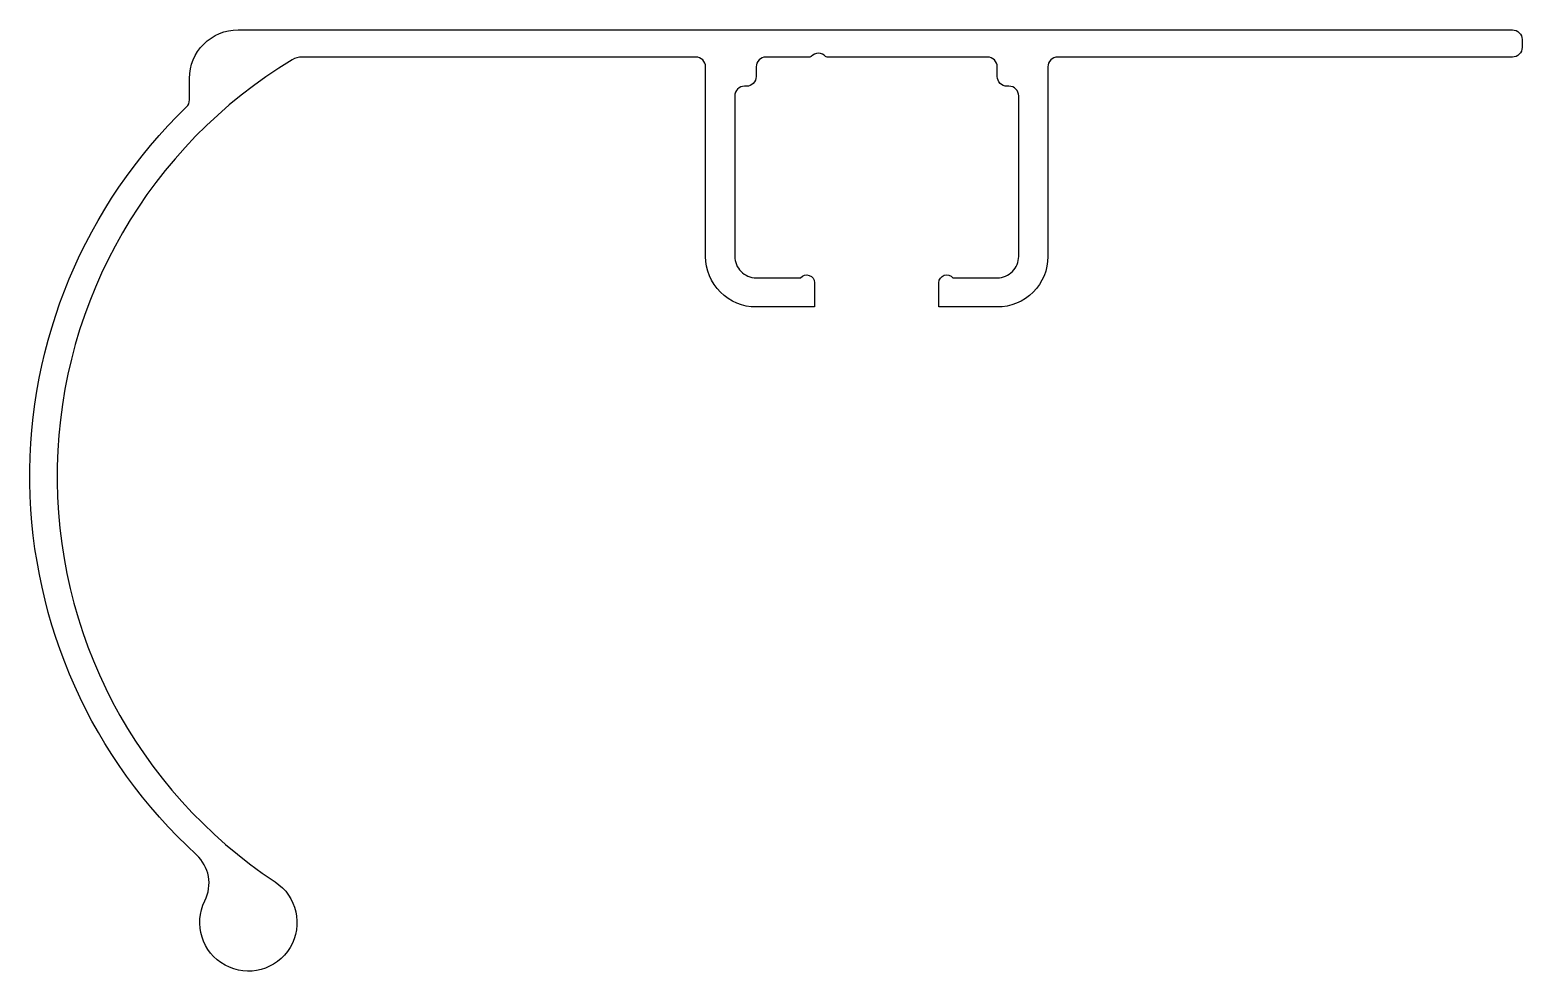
# Model space of a CAD drawing. Extents: x 528.6 to 605.3, y 556.9 to 605.3.
import ezdxf

# ---------------------------------------------------------------- set-up
doc = ezdxf.new("R2010")
doc.units = 0
doc.layers.get('0').update_dxf_attribs({"linetype": 'CONTINUOUS'})

msp = doc.modelspace()

# ---------------------------------------------------------------- linework, layer by layer
msp.add_lwpolyline([(581.428, 603.853, 0.414214), (580.928, 603.353), (580.928, 593.603, -0.414214), (578.328, 591.003), (575.328, 591.003), (575.328, 592.253, -0.708812), (576.041, 592.503), (578.328, 592.503, 0.414214), (579.428, 593.603), (579.428, 601.853, 0.414214), (578.928, 602.353), (578.828, 602.353, -0.414214), (578.328, 602.853), (578.328, 603.353, 0.414214), (577.828, 603.853), (569.576, 603.853, -0.21339), (569.501, 603.886, 0.447221), (568.756, 603.886, -0.213422), (568.681, 603.853), (566.428, 603.853, 0.414214), (565.928, 603.353), (565.928, 602.853, -0.414214), (565.428, 602.353), (565.328, 602.353, 0.414214), (564.828, 601.853), (564.828, 593.603, 0.414214), (565.928, 592.503), (568.216, 592.503, -0.708812), (568.928, 592.253), (568.928, 591.003), (565.928, 591.003, -0.414214), (563.328, 593.603), (563.328, 603.353, 0.414214), (562.828, 603.853), (542.581, 603.853, 0.136547), (542.064, 603.709, 0.550919), (541.188, 561.444, -2.227843), (537.581, 560.47, 0.334823), (537.143, 562.839, -0.432167), (536.636, 601.29, 0.203403), (536.788, 601.65), (536.788, 602.753, -0.414214), (539.288, 605.253), (604.818, 605.253, -0.414214), (605.318, 604.753), (605.318, 604.353, -0.414214), (604.818, 603.853)], format="xyb", close=True)

doc.saveas('drawing.dxf')
